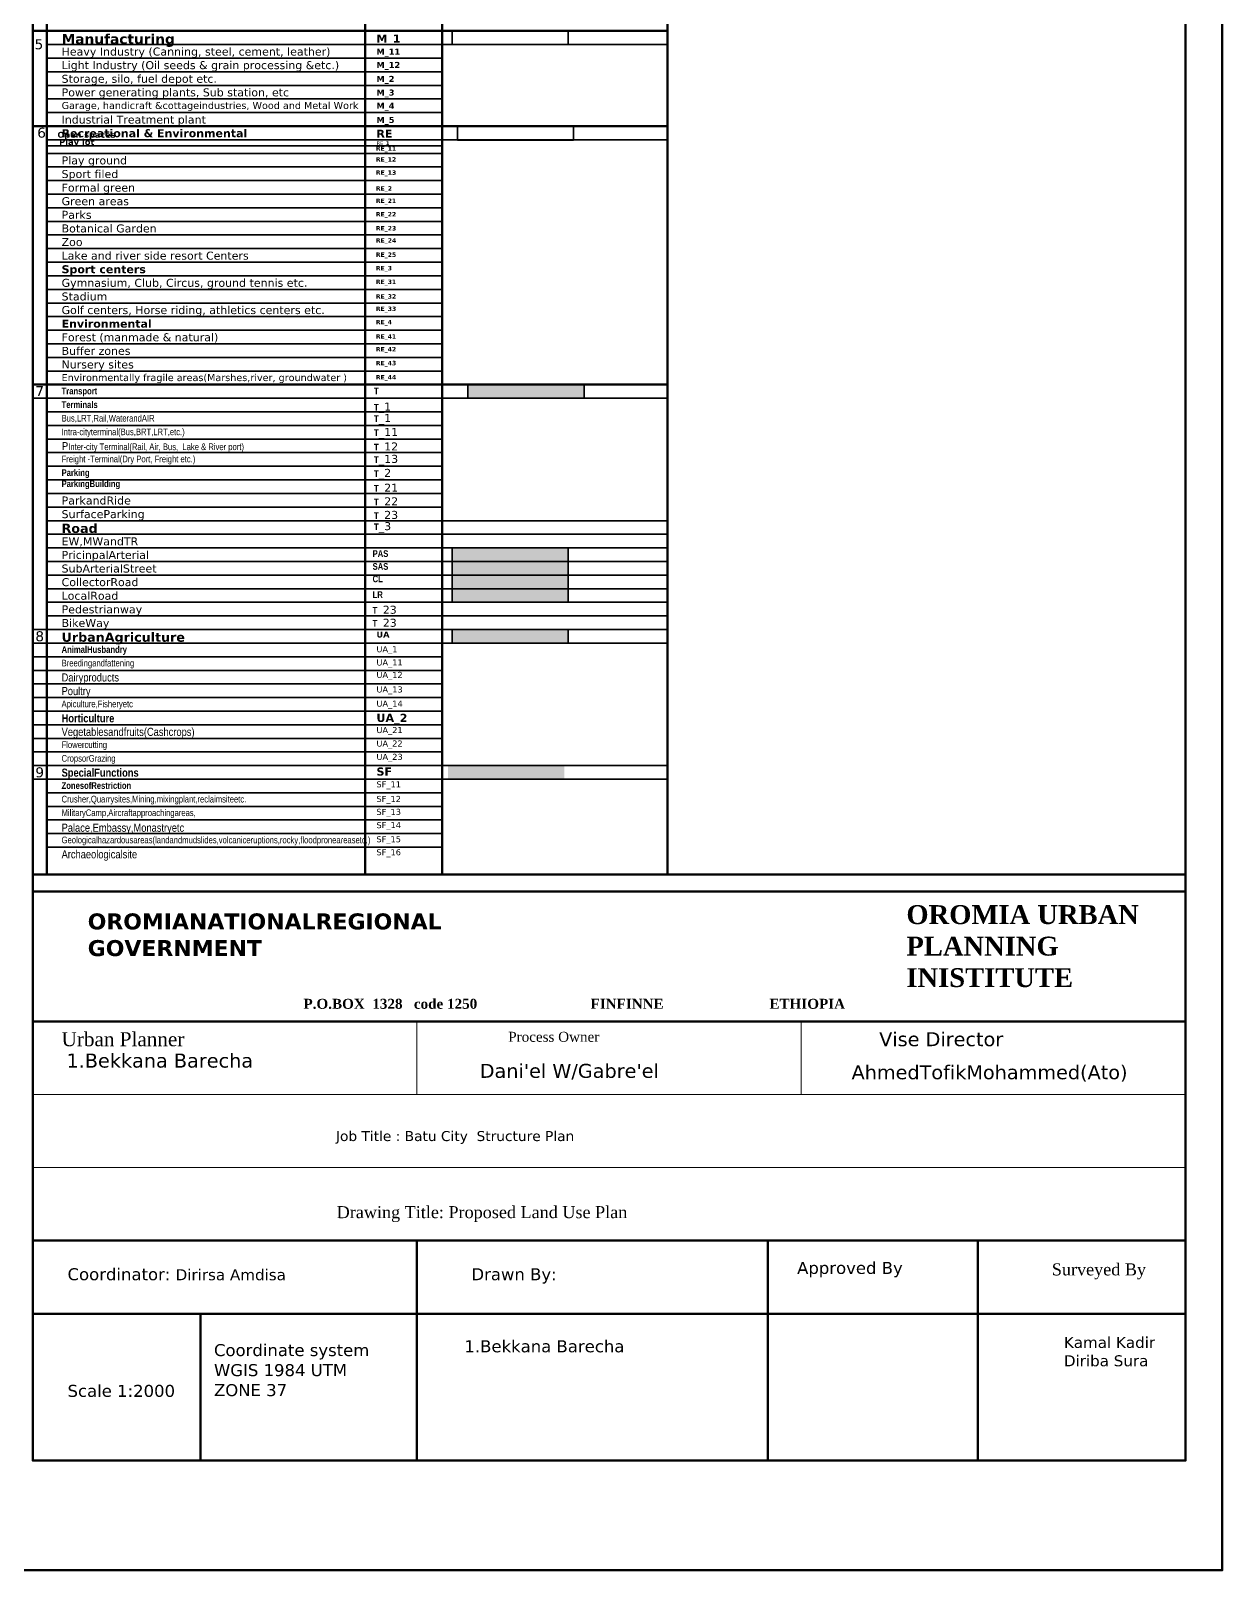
# Model space of a CAD drawing. Header units: millimetres. Extents: x 464536 to 476893, y 870501 to 881610.
# Drawn here: x 472608 to 476893, y 870501 to 876039 of the extents above; entities that cross this region are included whole.
import ezdxf

# ---------------------------------------------------------------- set-up
doc = ezdxf.new("R2010")
doc.units = ezdxf.units.MM
for name, color, linetype, lineweight in [('Lay out', 7, 'Continuous', 70), ('Layout', 7, 'Continuous', 35), ('Special Functions-', 9, 'Continuous', 35), ('Transport', 251, 'Continuous', 35), ('Urban Agriculture-', 90, 'Continuous', 35)]:
    doc.layers.add(name, color=color, linetype=linetype, lineweight=lineweight)

msp = doc.modelspace()

# ---------------------------------------------------------------- hatches: boundary and pattern name
at = {"layer": 'Layout'}
h = msp.add_hatch(color=256, dxfattribs=at)
h.set_gradient(color1=(0, 153, 0), color2=(0, 199, 0), one_color=1, tint=0.39, name='CYLINDER')
h.paths.add_polyline_path([(474123.1, 874080.9), (474541.2, 874080.9), (474541.2, 874032), (474123.1, 874032)])
at = {"layer": 'Special Functions-'}
h = msp.add_hatch(color=256, dxfattribs=at)
h.set_gradient(color1=(192, 192, 192), color2=(150, 150, 150), one_color=1, tint=0.59, name='INVCYLINDER')
h.paths.add_polyline_path([(474108.5, 873394.4), (474526.6, 873394.4), (474526.6, 873345.5), (474108.5, 873345.5)])
at = {"layer": 'Transport'}
h = msp.add_hatch(color=256, dxfattribs=at)
h.set_gradient(color1=(91, 91, 91), color2=(31, 31, 31), one_color=1, tint=0.12, name='CURVED')
h.paths.add_polyline_path([(474179.8, 874766.5), (474598, 874766.5), (474598, 874717.5), (474179.8, 874717.5)])
h = msp.add_hatch(color=256, dxfattribs=at)
h.set_gradient(color1=(255, 0, 0), color2=(255, 46, 46), one_color=1, tint=0.59, name='INVCYLINDER')
h.paths.add_polyline_path([(474123.1, 874178.8), (474541.2, 874178.8), (474541.2, 874129.9), (474123.1, 874129.9)])
h = msp.add_hatch(color=256, dxfattribs=at)
h.set_gradient(color1=(0, 127, 255), color2=(5, 130, 255), one_color=1, tint=0.51, name='INVCYLINDER')
h.paths.add_polyline_path([(474123.1, 874129.9), (474541.2, 874129.9), (474541.2, 874080.9), (474123.1, 874080.9)])
h = msp.add_hatch(color=256, dxfattribs=at)
h.set_gradient(color1=(255, 0, 255), color2=(255, 46, 255), one_color=1, tint=0.59, name='CYLINDER')
h.paths.add_polyline_path([(474123.1, 874032), (474541.2, 874032), (474541.2, 873983), (474123.1, 873983)])
at = {"layer": 'Urban Agriculture-'}
h = msp.add_hatch(color=256, dxfattribs=at)
h.set_gradient(color1=(0, 255, 0), color2=(46, 255, 46), one_color=1, tint=0.59, name='INVCYLINDER')
h.paths.add_polyline_path([(474123.1, 873885.2), (474541.2, 873885.2), (474541.2, 873836.2), (474123.1, 873836.2)])

# ---------------------------------------------------------------- linework, layer by layer
at = {"layer": 'Lay out'}
msp.add_lwpolyline([(464536.4, 881609.9), (476892.8, 881609.9), (476892.8, 870501.3), (464536.4, 870501.3)], close=True, dxfattribs=at)
at = {"layer": 'Layout', "color": 0, "lineweight": 50}
for points in [[(476760.9, 873004.3), (476760.9, 881442.1), (472615.1, 881442.1), (472615.1, 873004.3)], [(472615.1, 873004.3), (472615.1, 879880.1), (476760.9, 879880.1), (476760.9, 873004.3)], [(472615.1, 879880.1), (472615.1, 873004.3)], [(472615.1, 879880.1), (472615.1, 872942.2)], [(472665.4, 879757.7), (472665.4, 873004.3)], [(473810.7, 879757.7), (473810.7, 873004.3)], [(474087.5, 879757.7), (474087.5, 873004.3)], [(474897.7, 879757.7), (474897.7, 873004.3)], [(472615.1, 876038.4), (474897.7, 876038.4)], [(472615.1, 875695.9), (474897.7, 875695.9)], [(472615.1, 874766), (474897.7, 874766)], [(472615.1, 873004.3), (474897.7, 873004.3), (476760.9, 873004.3)], [(472615.1, 872474.8), (476760.9, 872474.8)], [(472615.1, 872474.8), (472615.1, 870895.5)], [(472615.1, 871686.8), (476760.9, 871686.8)], [(473996.9, 871686.8), (473996.9, 870895.5)], [(475258.6, 871686.8), (475258.6, 870895.5)], [(476013.6, 871686.6), (476013.6, 870895.5)], [(476760.9, 871686.8), (476760.9, 870895.5)], [(472615.1, 871424.1), (476760.9, 871424.1)], [(473218.2, 871424.1), (473218.2, 870895.5)]]:
    msp.add_lwpolyline(points, dxfattribs=at)
for points in [[(476760.9, 881442.1), (472615.1, 881442.1), (472615.1, 870895.5), (476760.9, 870895.5)], [(472615.1, 879880.1), (476760.9, 879880.1), (476760.9, 872942.2), (472615.1, 872942.2)], [(472615.1, 872942.2), (476760.9, 872942.2), (476760.9, 870895.5), (472615.1, 870895.5)], [(472615.1, 872474.8), (476760.9, 872474.8), (476760.9, 870895.5), (472615.1, 870895.5)]]:
    msp.add_lwpolyline(points, close=True, dxfattribs=at)
at = {"layer": 'Layout', "color": 0}
for points in [[(474123.1, 876038.4), (474541.2, 876038.4), (474541.2, 875989.5), (474123.1, 875989.5)], [(474142.2, 875695), (474560.3, 875695), (474560.3, 875646), (474142.2, 875646)], [(474179.8, 874766.5), (474598, 874766.5), (474598, 874717.5), (474179.8, 874717.5)], [(474123.1, 874178.8), (474541.2, 874178.8), (474541.2, 874129.9), (474123.1, 874129.9)], [(474123.1, 874129.9), (474541.2, 874129.9), (474541.2, 874080.9), (474123.1, 874080.9)], [(474123.1, 874080.9), (474541.2, 874080.9), (474541.2, 874032), (474123.1, 874032)], [(474123.1, 874032), (474541.2, 874032), (474541.2, 873983), (474123.1, 873983)], [(474123.1, 873885.2), (474541.2, 873885.2), (474541.2, 873836.2), (474123.1, 873836.2)]]:
    msp.add_lwpolyline(points, close=True, dxfattribs=at)
for points in [[(472665.4, 875989.5), (474897.7, 875989.5)], [(472665.4, 875940.6), (474087.5, 875940.6)], [(472665.4, 875891.6), (474087.5, 875891.6)], [(472665.4, 875842.7), (474087.5, 875842.7)], [(472665.4, 875793.7), (474087.5, 875793.7)], [(472665.4, 875744.8), (474087.5, 875744.8)], [(472665.4, 875646.9), (474897.7, 875646.9)], [(472666.2, 875625.3), (474088.2, 875625.3)], [(472665.4, 875598), (474087.5, 875598)], [(472665.4, 875549.1), (474087.5, 875549.1)], [(472665.4, 875500.1), (474087.5, 875500.1)], [(472665.4, 875451.2), (474087.5, 875451.2)], [(472665.4, 875402.2), (474087.5, 875402.2)], [(472665.4, 875353.3), (474087.5, 875353.3)], [(472665.4, 875304.4), (474087.5, 875304.4)], [(472665.4, 875255.4), (474087.5, 875255.4)], [(472665.4, 875206.5), (474087.5, 875206.5)], [(472665.4, 875157.6), (474087.5, 875157.6)], [(472665.4, 875108.6), (474087.5, 875108.6)], [(472665.4, 875059.7), (474087.5, 875059.7)], [(472665.4, 875010.7), (474087.5, 875010.7)], [(472665.4, 874961.8), (474087.5, 874961.8)], [(472665.4, 874912.9), (474087.5, 874912.9)], [(472665.4, 874863.9), (474087.5, 874863.9)], [(472665.4, 874815), (474087.5, 874815)], [(472615.1, 874717.1), (474897.7, 874717.1)], [(472665.4, 874668.2), (474087.5, 874668.2)], [(472665.4, 874619.2), (474087.5, 874619.2)], [(472665.4, 874570.3), (474087.5, 874570.3)], [(472665.4, 874521.4), (474087.5, 874521.4)], [(472665.4, 874472.4), (474087.5, 874472.4)], [(472665.4, 874423.5), (474087.5, 874423.5)], [(472665.4, 874374.5), (474087.5, 874374.5)], [(472665.4, 874325.6), (474087.5, 874325.6)], [(472665.4, 874276.7), (474897.7, 874276.7)], [(472665.4, 874227.7), (474897.7, 874227.7)], [(472665.4, 874178.8), (474897.7, 874178.8)], [(472665.4, 874129.9), (474897.7, 874129.9)], [(472665.4, 874080.9), (474897.7, 874080.9)], [(472665.4, 874032), (474897.7, 874032)], [(472665.4, 873983), (474897.7, 873983)], [(472665.4, 873934.1), (474897.7, 873934.1)], [(472615.1, 873885.2), (474897.7, 873885.2)], [(472615.1, 873836.2), (474897.7, 873836.2)], [(472615.1, 873787.3), (474087.5, 873787.3)], [(472615.1, 873738.3), (474087.5, 873738.3)], [(472615.1, 873689.4), (474087.5, 873689.4)], [(472615.1, 873640.5), (474087.5, 873640.5)], [(472615.1, 873591.5), (474087.5, 873591.5)], [(472615.1, 873542.6), (474087.5, 873542.6)], [(472615.1, 873493.7), (474087.5, 873493.7)], [(472615.1, 873444.7), (474087.5, 873444.7)], [(472615.1, 873395.8), (474897.7, 873395.8)], [(472615.1, 873346.8), (474897.7, 873346.8)], [(472665.4, 873297.9), (474087.5, 873297.9)], [(472665.4, 873249), (474087.5, 873249)], [(472665.4, 873200), (474087.5, 873200)], [(472665.4, 873151.1), (474087.5, 873151.1)], [(472665.4, 873102.2), (474087.5, 873102.2)], [(472615.1, 873004.3), (474897.7, 873004.3)], [(472665.4, 873004.3), (474087.5, 873004.3)]]:
    msp.add_lwpolyline(points, dxfattribs=at)
at = {"layer": 'Layout', "color": 0, "lineweight": 5}
for points in [[(473996.9, 872474.8), (473996.9, 872212.1)], [(475378.6, 872474.8), (475378.6, 872212.1)], [(472615.1, 872212.1), (476760.9, 872212.1)], [(472615.1, 871949.4), (476760.9, 871949.4)]]:
    msp.add_lwpolyline(points, dxfattribs=at)

# ---------------------------------------------------------------- texts
at = {"layer": 'Layout', "attachment_point": 1}
for s, insert, char_height, width in [('{\\fVerdana|b0|i0|c0|p34;\\C0;5}', (472621.9, 876008.7), 35.984, 14.3), ('{\\fVerdana|b1|i0|c0|p34;\\C0;Manufacturing }', (472719, 876027.5), 35.984, 79.367), ('{\\fVerdana|b1|i0|c0|p34;\\C0;M_1}', (473851.2, 876025.6), 28.787, 79.367), ('{\\fVerdana|b0|i0|c0|p34;\\C0;Heavy Industry (Canning, steel, cement, leather) }', (472719, 875978.6), 28.787, 1029.753), ('{\\fVerdana|b1|i0|c0|p34;\\C0;M_11}', (473851.2, 875974.6), 21.59, 79.367), ('{\\fVerdana|b0|i0|c0|p34;\\C0;Light Industry (Oil seeds & grain processing &etc.) }', (472719, 875929.7), 28.787, 1065.5), ('{\\fVerdana|b1|i0|c0|p34;\\C0;M_12}', (473851.2, 875927), 21.59, 79.367), ('{\\fVerdana|b0|i0|c0|p34;\\C0;Storage, silo, fuel depot etc.  }', (472719, 875880.7), 28.787, 858.412), ('{\\fVerdana|b0|i0|c0|p34;\\C0;Power generating plants, Sub station, etc }', (472719, 875831.8), 28.787, 902.788), ('{\\fVerdana|b1|i0|c0|p34;\\C0;M_2}', (473851.2, 875876.7), 21.59, 79.367), ('{\\fVerdana|b0|i0|c0|p34;\\C0;Garage, handicraft &cottageindustries, Wood and Metal Work}', (472719, 875782.9), 25.189, 1141.925), ('{\\fVerdana|b1|i0|c0|p34;\\C0;M_3}', (473851.2, 875827.6), 21.59, 79.367), ('{\\fVerdana|b1|i0|c0|p34;\\C0;M_4}', (473851.2, 875780), 21.59, 79.367), ('{\\fVerdana|b0|i0|c0|p34;\\C0;Industrial Treatment plant}', (472719, 875733.9), 28.787, 922.193), ('{\\fVerdana|b1|i0|c0|p34;\\C0;M_5}', (473851.2, 875729), 21.59, 79.367), ('{\\fVerdana|b0|i0|c0|p34;\\C0;6}', (472631.3, 875690.5), 35.984, 14.3), ('{\\fVerdana|b1|i0|c0|p34;\\H0.4264x;\\C0;Open spaces\\fVerdana|b0|i0|c0|p34;\\H2.345x; }', (472704.2, 875675.5), 49.838, 831.155), ('{\\fVerdana|b1|i0|c0|p34;\\C0;Recreational & Environmental  }', (472719, 875685), 28.787, 806.781), ('{\\fVerdana|b1|i0|c0|p34;\\C0;RE}', (473851.2, 875683.1), 28.787, 79.367), ('{\\fVerdana|b1|i0|c0|p34;\\H0.4614x;\\C0;Play lot\\fVerdana|b0|i0|c0|p34;\\H2.167x; }', (472710.1, 875649.8), 47.144, 786.228), ('{\\fVerdana|b1|i0|c0|p34;\\C0;RE_11}', (473849.2, 875623.4), 15.937, 79.367), ('{\\fVerdana|b0|i0|c0|p34;\\C0;RE\\fVerdana|b1|i0|c0|p34;_1}', (473851.9, 875641.3), 13.281, 79.367), ('{\\fVerdana|b0|i0|c0|p34;\\C0;Play ground}', (472719, 875587.1), 28.787, 489.539), ('{\\fVerdana|b1|i0|c0|p34;\\C0;RE_12}', (473849.2, 875584.2), 15.937, 79.367), ('{\\fVerdana|b0|i0|c0|p34;\\C0;Sport filed }', (472719, 875538.2), 28.787, 478.197), ('{\\fVerdana|b1|i0|c0|p34;\\C0;RE_13}', (473849.2, 875537), 15.937, 79.367), ('{\\fVerdana|b0|i0|c0|p34;\\C0;Formal green }', (472719, 875489.2), 28.787, 551.915), ('{\\fVerdana|b1|i0|c0|p34;\\C0;RE_2}', (473849.2, 875479.9), 15.937, 79.367), ('{\\fVerdana|b0|i0|c0|p34;\\C0;Green areas }', (472719, 875440.3), 28.787, 510.331), ('{\\fVerdana|b0|i0|c0|p34;\\C0;Parks}', (472719, 875391.4), 28.787, 460.972), ('{\\fVerdana|b1|i0|c0|p34;\\C0;RE_21}', (473849.2, 875435.4), 15.937, 79.367), ('{\\fVerdana|b0|i0|c0|p34;\\C0;Botanical Garden }', (472719, 875342.4), 28.787, 453.022), ('{\\fVerdana|b1|i0|c0|p34;\\C0;RE_22}', (473849.2, 875386.9), 15.937, 79.367), ('{\\fVerdana|b1|i0|c0|p34;\\C0;RE_23}', (473849.2, 875336.5), 15.937, 79.367), ('{\\fVerdana|b0|i0|c0|p34;\\C0;Zoo }', (472719, 875293.5), 28.787, 79.367), ('{\\fVerdana|b1|i0|c0|p34;\\C0;RE_24}', (473849.2, 875292.7), 15.937, 79.367), ('{\\fVerdana|b0|i0|c0|p34;\\C0;Lake and river side resort Centers }', (472719, 875244.5), 28.787, 874.378), ('{\\fVerdana|b1|i0|c0|p34;\\C0;RE_25}', (473849.2, 875241.5), 15.937, 79.367), ('{\\fVerdana|b1|i0|c0|p34;\\C0;Sport centers}', (472719, 875195.6), 28.787, 451.697), ('{\\fVerdana|b1|i0|c0|p34;\\C0;RE_3}', (473849.2, 875193), 15.937, 79.367), ('{\\fVerdana|b0|i0|c0|p34;\\C0;Gymnasium, Club, Circus, ground tennis etc.}', (472719, 875146.7), 28.787, 988.33), ('{\\fVerdana|b1|i0|c0|p34;\\C0;RE_31}', (473849.2, 875143.9), 15.937, 79.367), ('{\\fVerdana|b0|i0|c0|p34;\\C0;Stadium}', (472719, 875097.7), 28.787, 79.367), ('{\\fVerdana|b1|i0|c0|p34;\\C0;RE_32}', (473849.2, 875091.4), 15.937, 79.367), ('{\\fVerdana|b0|i0|c0|p34;\\C0;Golf centers, Horse riding, athletics centers etc. }', (472719, 875048.8), 28.787, 1029.405), ('{\\fVerdana|b1|i0|c0|p34;\\C0;RE_33}', (473849.2, 875046.9), 15.937, 79.367), ('{\\fVerdana|b1|i0|c0|p34;\\C0;Environmental\\fVerdana|b0|i0|c0|p34; }', (472719, 874999.8), 28.787, 79.367), ('{\\fVerdana|b0|i0|c0|p34;\\C0;Forest (manmade & natural) }', (472719, 874950.9), 28.787, 613.382), ('{\\fVerdana|b1|i0|c0|p34;\\C0;RE_4}', (473849.2, 874999.1), 15.937, 79.367), ('{\\fVerdana|b1|i0|c0|p34;\\C0;RE_41}', (473849.2, 874947.3), 15.937, 79.367), ('{\\fVerdana|b0|i0|c0|p34;\\C0;Buffer zones }', (472719, 874902), 28.787, 361.949), ('{\\fVerdana|b1|i0|c0|p34;\\C0;RE_42}', (473849.2, 874901.5), 15.937, 79.367), ('{\\fVerdana|b0|i0|c0|p34;\\C0;Nursery sites}', (472719, 874853), 28.787, 395.896), ('{\\fVerdana|b1|i0|c0|p34;\\C0;RE_43}', (473849.2, 874851.7), 15.937, 79.367), ('{\\fVerdana|b0|i0|c0|p34;\\H0.875x;\\C0;Environmentally fragile areas(Marshes,river, groundwater )\\H1.143x; }', (472719, 874804.1), 28.7871, 1129.554), ('{\\fVerdana|b1|i0|c0|p34;\\C0;RE_44}', (473849.2, 874800.6), 15.937, 79.367), ('{\\fVerdana|b0|i0|c0|p34;\\C0;7}', (472624.5, 874760.8), 35.984, 14.3), ('{\\fArial Narrow|b1|i0|c0|p34;\\H0.83333x;\\C0;Transport\\fVerdana|b0|i0|c0|p34;\\H1.2x; }', (472719, 874755.2), 28.787, 79.367), ('{\\fArial Narrow|b1|i0|c0|p34;\\H0.83333x;\\C0;T\\fVerdana|b0|i0|c0|p34;\\H1.2x; }', (473842.6, 874755.2), 28.787, 79.367), ('{\\fArial Narrow|b1|i0|c0|p34;\\H0.83333x;\\C0;Terminals\\fVerdana|b0|i0|c0|p34;\\H1.2x; }', (472719, 874706.2), 28.787, 79.367), ('{\\fArial Narrow|b1|i0|c0|p34;\\H0.83333x;\\C0;T\\fVerdana|b0|i0|c0|p34;\\H1.2x;_1 }', (473842.6, 874701.6), 28.787, 79.367), ('{\\fArial Narrow|b0|i0|c0|p34;\\H0.83333x;\\C0;Bus,LRT,Rail,WaterandAIR \\fVerdana|b0|i0|c0|p34;\\H1.2x; }', (472719, 874657.3), 28.7871, 79.367), ('{\\fArial Narrow|b1|i0|c0|p34;\\H0.83333x;\\C0;T\\fVerdana|b0|i0|c0|p34;\\H1.2x;_1 }', (473842.6, 874660.4), 28.787, 79.367), ('{\\fArial Narrow|b0|i0|c0|p34;\\H0.83333x;\\C0;Intra-cityterminal(Bus,BRT,LRT,etc.)\\fVerdana|b0|i0|c0|p34;\\H1.2x; }', (472719, 874608.3), 28.7871, 636.522), ('{\\fArial Narrow|b1|i0|c0|p34;\\H0.83333x;\\C0;T\\fVerdana|b0|i0|c0|p34;\\H1.2x;_11 }', (473842.6, 874609.9), 28.787, 79.367), ('{\\fArial Narrow|b1|i0|c0|p34;\\H0.83333x;\\C0;T\\fVerdana|b0|i0|c0|p34;\\H1.2x;_12 }', (473842.6, 874558), 28.787, 79.367), ('{\\fArial Narrow|b1|i0|c0|p34;\\H0.83333x;\\C0;T\\fVerdana|b0|i0|c0|p34;\\H1.2x;_13 }', (473842.6, 874513.5), 28.787, 79.367), ('{\\fArial Narrow|b1|i0|c0|p34;\\H0.83333x;\\C0;Parking\\fVerdana|b0|i0|c0|p34;\\H1.2x; }', (472719, 874461.5), 28.787, 79.367), ('{\\fArial Narrow|b1|i0|c0|p34;\\H0.83333x;\\C0;T\\fVerdana|b0|i0|c0|p34;\\H1.2x;_2 }', (473842.6, 874463), 28.787, 79.367), ('{\\fArial Narrow|b1|i0|c0|p34;\\H0.8333x;\\C0;ParkingBuilding\\fVerdana|b0|i0|c0|p34;\\H1.2x; }', (472719, 874421.6), 28.787, 79.367), ('{\\fArial Narrow|b1|i0|c0|p34;\\H0.8333x;\\C0;T\\fVerdana|b0|i0|c0|p34;\\H1.2x;_21 }', (473842.6, 874409.7), 28.787, 79.367), ('{\\fVerdana|b0|i0|c0|p34;\\C0;ParkandRide }', (472719, 874363.7), 28.787, 79.367), ('{\\fArial Narrow|b1|i0|c0|p34;\\H0.8333x;\\C0;T\\fVerdana|b0|i0|c0|p34;\\H1.2x;_22 }', (473842.6, 874360.8), 28.787, 79.367), ('{\\fVerdana|b0|i0|c0|p34;\\C0;SurfaceParking }', (472719, 874314.7), 28.787, 79.367), ('{\\fArial Narrow|b1|i0|c0|p34;\\H0.8333x;\\C0;T\\fVerdana|b0|i0|c0|p34;\\H1.2x;_23 }', (473842.6, 874311.9), 28.787, 79.367), ('{\\fVerdana|b1|i0|c0|p34;\\H1.153x;\\C0;Road\\fVerdana|b0|i0|c0|p34;\\H0.867x; }', (472719, 874265.8), 28.787, 79.367), ('{\\fArial Narrow|b1|i0|c0|p34;\\H0.8333x;\\C0;T\\fVerdana|b0|i0|c0|p34;\\H1.2x;_3 }', (473842.6, 874271.5), 28.787, 79.367), ('{\\fVerdana|b0|i0|c0|p34;\\C0;EW,MWandTR}', (472719, 874216.8), 28.787, 79.367), ('{\\fVerdana|b0|i0|c0|p34;\\C0;SubArterialStreet  }', (472719, 874119), 28.787, 79.367), ('{\\fVerdana|b0|i0|c0|p34;\\C0;PricinpalArterial }', (472719, 874167.9), 28.787, 79.367), ('{\\fArial Narrow|b1|i0|c0|p34;\\H0.8333x;\\C0;SAS\\fVerdana|b0|i0|c0|p34;\\H1.2x; }', (473837.5, 874124), 28.787, 79.367), ('{\\fArial Narrow|b1|i0|c0|p34;\\H0.8333x;\\C0;PAS\\fVerdana|b0|i0|c0|p34;\\H1.2x; }', (473837.5, 874170.3), 28.787, 79.367), ('{\\fVerdana|b0|i0|c0|p34;\\C0;CollectorRoad }', (472719, 874070), 28.787, 79.367), ('{\\fArial Narrow|b1|i0|c0|p34;\\H0.8333x;\\C0;CL\\fVerdana|b0|i0|c0|p34;\\H1.2x; }', (473837.5, 874079.4), 28.787, 79.367), ('{\\fVerdana|b0|i0|c0|p34;\\C0;LocalRoad }', (472719, 874021.1), 28.787, 79.367), ('{\\fArial Narrow|b1|i0|c0|p34;\\H0.8333x;\\C0;LR\\fVerdana|b0|i0|c0|p34;\\H1.2x; }', (473837.5, 874022.7), 28.787, 79.367), ('{\\fVerdana|b0|i0|c0|p34;\\C0;Pedestrianway}', (472719, 873972.1), 28.787, 79.367), ('{\\fArial Narrow|b1|i0|c0|p34;\\H0.8333x;\\C0;T\\fVerdana|b0|i0|c0|p34;\\H1.2x;_23 }', (473837.5, 873970.8), 28.787, 79.367), ('{\\fVerdana|b0|i0|c0|p34;\\C0;BikeWay }', (472719, 873923.2), 28.787, 79.367), ('{\\fArial Narrow|b1|i0|c0|p34;\\H0.8333x;\\C0;T\\fVerdana|b0|i0|c0|p34;\\H1.2x;_23 }', (473837.5, 873924), 28.787, 79.367), ('{\\fVerdana|b0|i0|c0|p34;\\C0;8}', (472624.5, 873879), 35.984, 14.3), ('{\\fVerdana|b1|i0|c0|p34;\\H1.153x;\\C0;UrbanAgriculture\\fVerdana|b0|i0|c0|p34;\\H0.867x; }', (472719, 873874.3), 28.787, 79.367), ('{\\fVerdana|b1|i0|c0|p34;\\C0;UA}', (473851.2, 873878), 21.59, 79.367), ('{\\fArial Narrow|b1|i0|c0|p34;\\H0.8333x;\\C0;AnimalHusbandry\\fVerdana|b0|i0|c0|p34;\\H1.2x; }', (472719, 873825.3), 28.787, 79.367), ('{\\fVerdana|b0|i0|c0|p34;\\C0;UA_1}', (473851.2, 873825.2), 21.59, 79.367), ('{\\fArial Narrow|b0|i0|c0|p34;\\H0.8333x;\\C0;Breedingandfattening\\fVerdana|b0|i0|c0|p34;\\H1.2x; }', (472719, 873776.4), 28.787, 79.367), ('{\\fArial Narrow|b0|i0|c0|p34;\\C0;Dairyproducts\\fVerdana|b0|i0|c0|p34; }', (472719, 873727.5), 29.219, 79.367), ('{\\fVerdana|b0|i0|c0|p34;\\C0;UA_11}', (473851.2, 873777.4), 21.59, 79.367), ('{\\fVerdana|b0|i0|c0|p34;\\C0;UA_12}', (473851.2, 873732.9), 21.59, 79.367), ('{\\fArial Narrow|b0|i0|c0|p34;\\C0;Poultry}', (472719, 873678.5), 29.219, 79.367), ('{\\fVerdana|b0|i0|c0|p34;\\C0;UA_13}', (473851.2, 873680.4), 21.59, 79.367), ('{\\fArial Narrow|b0|i0|c0|p34;\\H0.8333x;\\C0;Apiculture,Fisheryetc}', (472719, 873629.6), 28.787, 79.367), ('{\\fVerdana|b0|i0|c0|p34;\\C0;UA_14}', (473851.2, 873629.3), 21.59, 79.367), ('{\\fArial Narrow|b1|i0|c0|p34;\\H1.015x;\\C0;Horticulture\\fVerdana|b0|i0|c0|p34;\\H0.9852x; }', (472719, 873580.6), 28.787, 79.367), ('{\\fVerdana|b1|i0|c0|p34;\\C0;UA_2}', (473851.2, 873582.1), 29.219, 79.367), ('{\\fArial Narrow|b0|i0|c0|p34;\\H1.015x;\\C0;Vegetablesandfruits(Cashcrops)\\fVerdana|b0|i0|c0|p34;\\H0.9852x; }', (472719, 873531.7), 28.7871, 79.367), ('{\\fVerdana|b0|i0|c0|p34;\\C0;UA_21}', (473851.2, 873534.3), 21.59, 79.367), ('{\\fArial Narrow|b0|i0|c0|p34;\\H0.8333x;\\C0;Flowercutting\\fVerdana|b0|i0|c0|p34;\\H1.2x; }', (472719, 873482.8), 28.787, 79.367), ('{\\fVerdana|b0|i0|c0|p34;\\C0;UA_22}', (473851.2, 873485.9), 21.59, 79.367), ('{\\fArial Narrow|b0|i0|c0|p34;\\H0.8333x;\\C0;CropsorGrazing \\fVerdana|b0|i0|c0|p34;\\H1.2x; }', (472719, 873433.8), 28.787, 79.367), ('{\\fVerdana|b0|i0|c0|p34;\\C0;UA_23}', (473851.2, 873438), 21.59, 79.367), ('{\\fVerdana|b0|i0|c0|p34;\\C0;9}', (472624.5, 873389.6), 35.984, 14.3), ('{\\fArial Narrow|b1|i0|c0|p34;\\H1.015x;\\C0;SpecialFunctions\\fVerdana|b0|i0|c0|p34;\\H0.9852x; }', (472719, 873384.9), 28.787, 79.367), ('{\\fVerdana|b1|i0|c0|p34;\\C0;SF}', (473851.2, 873388.9), 29.219, 79.367), ('{\\fArial Narrow|b1|i0|c0|p34;\\H0.8333x;\\C0;ZonesofRestriction\\P\\fVerdana|b0|i0|c0|p34;\\H1.2x; }', (472719, 873336), 28.787, 79.367), ('{\\fArial Narrow|b0|i0|c0|p34;\\H0.8333x;\\C0;Crusher,Quarrysites,Mining,mixingplant,reclaimsiteetc.\\fVerdana|b0|i0|c0|p34;\\H1.2x; }', (472719, 873287), 28.7871, 79.367), ('{\\fVerdana|b0|i0|c0|p34;\\C0;SF_11}', (473851.2, 873339.1), 21.59, 79.367), ('{\\fVerdana|b0|i0|c0|p34;\\C0;SF_12}', (473851.2, 873286.6), 21.59, 79.367), ('{\\fArial Narrow|b0|i0|c0|p34;\\H0.8333x;\\C0;MilitaryCamp,Aircraftapproachingareas,\\fVerdana|b0|i0|c0|p34;\\H1.2x; }', (472719, 873238.1), 28.7871, 79.367), ('{\\fVerdana|b0|i0|c0|p34;\\C0;SF_13}', (473851.2, 873240.1), 21.59, 79.367), ('{\\fArial Narrow|b0|i0|c0|p34;\\H1.015x;\\C0;Palace,Embassy,Monastryetc\\fVerdana|b0|i0|c0|p34;\\H0.9852x; }', (472719, 873186.9), 28.7871, 79.367), ('{\\fVerdana|b0|i0|c0|p34;\\C0;SF_14}', (473851.2, 873192.3), 21.59, 79.367), ('{\\fArial Narrow|b0|i0|c0|p34;\\H0.8333x;\\C0;Geologicalhazardousareas(landandmudslides,volcaniceruptions,rocky,floodproneareasetc.)\\C256; \\fVerdana|b0|i0|c0|p34;\\H1.2x;\\C0; }', (472719, 873140.2), 28.7871, 79.367), ('{\\fVerdana|b0|i0|c0|p34;\\C0;SF_15}', (473851.2, 873141.7), 21.59, 79.367), ('{\\fArial Narrow|b0|i0|c0|p34;\\H1.015x;\\C0;Archaeologicalsite\\H0.8209x;\\P\\fVerdana|b0|i0|c0|p34;\\H1.2x; }', (472719, 873091.3), 28.787, 79.367), ('{\\fVerdana|b0|i0|c0|p34;\\C0;SF_16}', (473851.2, 873094.8), 21.59, 79.367), ('{\\fTimes New Roman|b1|i0|c0|p18;\\C0;\\PP.O.BOX  1328   code 1250                              FINFINNE                            ETHIOPIA\\fVerdana|b0|i0|c0|p34; }', (473588.8, 872616.8), 35.9839, 1925.278), ('{\\fTimes New Roman|b0|i0|c0|p18;\\C0;Urban Planner\\fVerdana|b0|i0|c0|p34; }', (472719, 872436.7), 50.377, 840.723), ('{\\fTimes New Roman|b0|i0|c0|p18;\\C0;Process Owner}', (474325.2, 872438.1), 35.984, 526.563), ('{\\fVerdana|b0|i0|c0|p34;\\C0;Vise Director}', (475659.2, 872436.7), 50.377, 526.563), ('\\pi-105,l122.5;{\\fVerdana|b0|i0|c0|p34;\\C0;1.Bekkana Barecha\\P\\pi0,l0; }', (472719, 872359.7), 50.377, 1201.503), ("{\\fVerdana|b0|i0|c0|p34;\\C0;Dani'el W/Gabre'el}", (474222.7, 872322.8), 50.377, 723.47), ('{\\fVerdana|b0|i0|c0|p34;\\C0;AhmedTofikMohammed(Ato)}', (475559.9, 872317.8), 50.377, 723.47), ('{\\fVerdana|b0|i0|c0|p34;\\C0;Job Title : Batu City  Structure Plan }', (473705.7, 872081.1), 35.984, 1029.753), ('{\\fTimes New Roman|b0|i0|c0|p18;\\C0;Drawing Title: Proposed Land Use Plan}', (473708.3, 871810.9), 43.181, 1029.753), ('{\\fVerdana|b0|i0|c0|p34;\\C0;Coordinator: \\H0.9167x;Dirirsa Amdisa}', (472740.4, 871587.6), 43.181, 1029.753), ('{\\fVerdana|b0|i0|c0|p34;\\C0;Drawn By:}', (474192.8, 871587.6), 43.181, 1029.753), ('{\\fVerdana|b0|i0|c0|p34;\\C0;Approved By}', (475364.1, 871610.3), 43.181, 1029.753), ('{\\fTimes New Roman|b0|i0|c0|p18;\\C0;Surveyed By}', (476280.1, 871605), 43.181, 1029.753), ('{\\fVerdana|b0|i0|c0|p34;\\C0;Coordinate system \\PWGIS 1984 UTM \\PZONE 37}', (473267, 871314.7), 43.181, 1029.753), ('{\\fVerdana|b0|i0|c0|p34;\\C0;1.Bekkana Barecha }', (474167.7, 871328.4), 43.181, 1029.753), ('{\\fVerdana|b0|i0|c0|p34;\\H0.9167x;\\C0;Kamal Kadir\\PDiriba Sura}', (476323.5, 871340.5), 43.181, 1029.753), ('{\\fVerdana|b0|i0|c0|p34;\\C0;Scale 1:2000}', (472740.4, 871168.1), 43.181, 1029.753)]:
    msp.add_mtext(s, dxfattribs=dict(at, insert=insert, char_height=char_height, width=width))
at = {"layer": 'Layout', "char_height": 28.7871, "attachment_point": 1}
for s, insert in [('{\\fVerdana|b0|i0|c0|p34;\\C0;P\\fArial Narrow|b0|i0|c0|p34;\\H0.83333x;Inter-city Terminal(Rail, Air, Bus,  Lake & River port)\\fVerdana|b0|i0|c0|p34;\\H1.2x; }', (472719, 874559.4)), ('{\\fArial Narrow|b0|i0|c0|p34;\\H0.83333x;\\C0;Freight -Terminal(Dry Port, Freight etc.)\\fVerdana|b0|i0|c0|p34;\\H1.2x; }', (472719, 874510.5))]:
    msp.add_mtext(s, dxfattribs=dict(at, insert=insert))
at = {"layer": 'Layout', "color": 0, "lineweight": 50, "attachment_point": 1}
for s, insert, char_height, width in [('{\\fVerdana|b1|i0|c0|p34;OROMIANATIONALREGIONAL GOVERNMENT}', (472812.9, 872864), 57.574, 1618.742), ('{\\fTimes New Roman|b1|i0|c0|p18;OROMIA URBAN   PLANNING INISTITUTE}', (475757.1, 872893.7), 68, 1007.071)]:
    msp.add_mtext(s, dxfattribs=dict(at, insert=insert, char_height=char_height, width=width))

doc.saveas('drawing.dxf')
